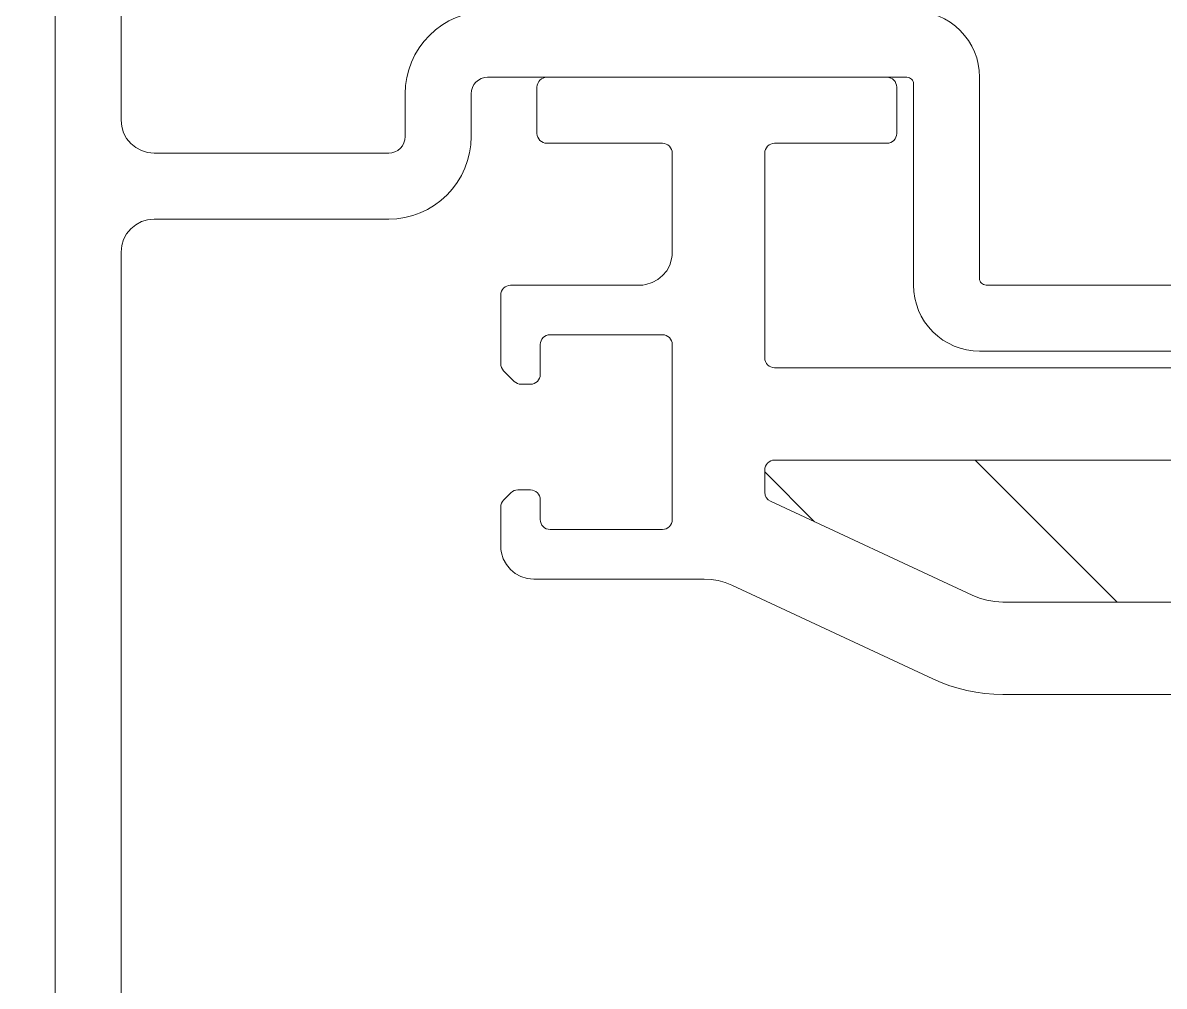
# Model space of a CAD drawing. Header units: millimetres. Extents: x 446 to 2479, y 3132 to 6007.
# Drawn here: x 820.2 to 889.4, y 4910.9 to 4969.2 of the extents above; entities that cross this region are included whole.
import ezdxf
from ezdxf.xclip import XClip

# ---------------------------------------------------------------- set-up
doc = ezdxf.new("R2010")
doc.units = ezdxf.units.MM
doc.header["$LTSCALE"] = 30
doc.header["$XCLIPFRAME"] = 0
doc.layers.add('FAKRO TEXT', color=80, linetype='Continuous', lineweight=9)
doc.layers.add('FAKRO WINDOW', color=7, linetype='Continuous', lineweight=20)

# ---------------------------------------------------------------- blocks, each defined once
blk = doc.blocks.new('A$C618D56B3')
at = {"layer": 'FAKRO WINDOW'}
h = blk.add_hatch(dxfattribs=at)
h.set_pattern_fill('ANSI31', color=256, scale=1.5, angle=270)
h.set_pattern_definition([(315, (-2342.7873, -8688.7484), (3.367596, 3.367596), [])])
h.paths.add_polyline_path([(99.609, 239.284), (100.686, 239.284), (158.274, 239.284, 0.354119), (158.567, 239.522), (163.605, 263.222), (168.726, 287.318, 0.476976), (168.433, 287.68), (142.483, 287.68), (138.783, 287.68, -0.414214), (133.983, 292.48), (133.983, 295.58), (133.983, 327.08, 0.414214), (133.683, 327.38), (133.453, 327.38, 0.224641), (133.221, 327.271, -0.704399), (126.483, 329.68), (126.483, 334.88, 0.414214), (126.183, 335.18), (99.982, 335.18), (96.785, 335.18, -0.294747), (93.96, 337.004, 0.294747), (93.686, 337.18), (62.282, 337.18, 0.414214), (61.982, 336.88), (61.982, 328.382), (39.282, 328.382, 0.414214), (38.982, 328.082), (38.982, 327.409, 0.291473), (39.155, 327.137), (45.261, 324.29, 0.109518), (46.191, 324.084), (53.382, 324.084), (89.783, 324.084, -0.414214), (96.782, 317.084), (96.782, 298.18), (98.41, 240.45, 0.405982)])
at = {"layer": 'FAKRO WINDOW', "linetype": 'Continuous'}
for p, q in [((32.382, 339.98), (42.682, 339.98)), ((32.082, 338.28), (32.082, 339.68)), ((42.982, 339.68), (42.982, 338.28)), ((35.882, 337.98), (32.382, 337.98)), ((42.682, 337.98), (39.282, 337.98)), ((36.182, 334.68), (36.182, 337.68)), ((38.982, 337.68), (38.982, 331.482)), ((31.283, 333.68), (35.182, 333.68)), ((30.983, 331.304), (30.983, 333.38)), ((35.882, 332.18), (32.482, 332.18)), ((32.182, 331.88), (32.182, 330.98)), ((36.182, 326.58), (36.182, 331.88)), ((31.394, 330.768), (31.071, 331.092)), ((39.282, 331.182), (58.882, 331.182)), ((31.882, 330.68), (31.606, 330.68)), ((39.282, 328.382), (61.982, 328.382)), ((38.982, 327.409), (38.982, 328.082)), ((31.502, 327.48), (31.882, 327.48)), ((31.071, 327.173), (31.29, 327.393)), ((32.182, 327.18), (32.182, 326.58)), ((45.261, 324.29), (39.155, 327.137)), ((30.983, 325.78), (30.983, 326.961)), ((32.482, 326.28), (35.882, 326.28)), ((37.142, 324.78), (31.983, 324.78)), ((44.078, 321.753), (37.988, 324.593)), ((53.382, 324.084), (46.191, 324.084)), ((84.515, 321.27), (46.191, 321.284))]:
    blk.add_line(p, q, dxfattribs=at)
at = {"layer": 'FAKRO WINDOW', "color": 7, "linetype": 'Continuous'}
for points in [[(19.481, 367.876), (19.481, 338.683, 0.414214), (20.481, 337.683), (27.589, 337.683, 0.414214), (28.089, 338.183), (28.089, 339.483, -0.414214), (30.589, 341.983)], [(43.489, 341.983, -0.414214), (45.489, 339.983), (45.489, 333.885, 0.414214), (45.689, 333.685), (52.489, 333.685, 0.414214)], [(52.689, 331.685), (45.489, 331.685, -0.414214), (43.489, 333.685), (43.489, 339.78, 0.414214), (43.289, 339.98), (30.586, 339.98, 0.414214), (30.089, 339.483), (30.089, 338.183, -0.414214), (27.589, 335.683), (20.481, 335.683, 0.414214), (19.481, 334.683), (19.481, 289.791, -0.414214), (18.681, 288.991), (18.281, 288.991, -0.414214), (17.481, 289.791), (17.481, 368.28)]]:
    blk.add_lwpolyline(points, format="xyb", dxfattribs=at)
at = {"layer": 'FAKRO WINDOW', "linetype": 'Continuous'}
for centre, radius, start, end in [((32.382, 339.68), 0.3, 90, 180), ((42.682, 339.68), 0.3, 0, 90), ((32.382, 338.28), 0.3, 180, 270), ((42.682, 338.28), 0.3, 270, 0), ((35.882, 337.68), 0.3, 0, 90), ((39.282, 337.68), 0.3, 90, 180), ((35.182, 334.68), 1, 270, 0), ((31.283, 333.38), 0.3, 90, 180), ((32.482, 331.88), 0.3, 90, 180), ((35.882, 331.88), 0.3, 0, 90), ((31.283, 331.304), 0.3, 180, 225), ((39.282, 331.482), 0.3, 180, 270), ((31.882, 330.98), 0.3, 270, 360), ((31.606, 330.98), 0.3, 225, 270), ((39.282, 328.082), 0.3, 90, 180), ((31.502, 327.18), 0.3, 90, 135), ((31.882, 327.18), 0.3, 0, 90), ((31.283, 326.961), 0.3, 135, 180), ((39.282, 327.409), 0.3, 180, 245), ((32.482, 326.58), 0.3, 180, 270), ((35.882, 326.58), 0.3, 270, 0), ((31.983, 325.78), 1, 180, 270), ((37.142, 322.78), 2, 65, 90), ((46.191, 326.284), 2.2, 245, 270), ((46.191, 326.284), 5, 245, 270)]:
    blk.add_arc(centre, radius, start, end, dxfattribs=at)
blk = doc.blocks.new('A$C234713B4')
at = {"layer": 'FAKRO TEXT'}
blk.add_arc((315.543, 315.575), 315.589, 92.11856, 85.9301, dxfattribs=at)
at = {"color": 3}
ref = blk.add_blockref('A$C618D56B3', (213.138, -284.781), dxfattribs=dict(at, xscale=2, yscale=2, zscale=2))
XClip(ref).set_block_clipping_path([(45.3692851623, 457.8647714649), (34.1651815415, 457.0501554797), (23.0474279709, 455.4404683392), (12.0723723522, 453.0438683904), (1.295639354, 449.872502276), (-9.2281515102, 445.9424433713), (-19.4456627085, 441.2736103201), (-29.3051090206, 435.8896660813), (-38.7565199998, 429.8178979986), (-47.7519932371, 423.0890795002), (-56.2459371443, 415.7373141306), (-64.1953020249, 407.7998627044), (-71.5597982619, 399.3169544577), (-78.3021005172, 390.3315831551), (-84.388036907, 380.8892891856), (-89.7867621938, 371.0379287503), (-94.4709141197, 360.8274313147), (-98.4167520853, 350.3095465513), (-101.6042774741, 339.537582058), (-104.0173350109, 328.5661331805), (-105.6436946416, 317.4508063073), (-106.4751135181, 306.2479370409), (-106.5073777757, 295.0143046735), (-105.7403238902, 283.8068444133), (-104.1778395062, 272.6823588208), (-101.8278437342, 261.6972299177), (-98.7022470135, 250.9071334266), (-94.8168907475, 240.3667565911), (-90.1914670143, 230.1295210055), (-84.8494187623, 220.2473118587), (-78.8178209944, 210.770214966), (-72.1272435445, 201.7462629197), (-64.8115961406, 193.2211916467), (-56.9079565413, 185.2382086057), (-48.4563826149, 177.8377738), (-39.4997093149, 171.0573947144), (-30.0833315805, 164.9314362171), (-20.2549742624, 159.4909463884), (-10.0644502395, 154.7634991611), (0.4365920463, 150.7730545671), (11.1949303596, 147.5398373019), (22.1560384162, 145.0802342199), (33.2643622376, 143.4067112813), (44.4636017147, 142.527750371), (55.6969959522, 142.4478063101), (66.9076109488, 143.1672842775), (78.0386281548, 144.6825377566), (89.0336324447, 146.9858870166), (99.8368980444, 150.0656580357), (110.3936709656, 153.9062416681), (120.6504465142, 158.488172756), (130.555240467, 163.7882287839), (140.0578525428, 169.7795475773), (149.1101208311, 176.4317634476), (157.6661658902, 183.711161094), (165.6826232776, 191.5808464818), (173.1188633327, 200.0009338323), (179.9371970996, 208.9287477748), (186.1030673451, 218.3190396373), (191.5852237047, 228.1242167798), (196.3558810683, 238.294583807), (200.3908604026, 248.7785944384), (203.6697112976, 259.5231127596), (206.1758156148, 270.4736825301), (207.8964717127, 281.5748031826), (208.8229588222, 292.7702111155), (208.9505812463, 304.0031648528), (208.2786921584, 315.2167326258), (206.8106968816, 326.3540809195), (204.5540356286, 337.3587625204), (201.5201457934, 348.1750026072), (197.7244039829, 358.7479814332), (193.1860480842, 369.0241121683), (187.9280797612, 378.9513124917), (181.9771478761, 388.4792685605), (175.3634134255, 397.5596900135), (168.1203966755, 406.1465547211), (160.284807272, 414.196342038), (151.8963581858, 421.6682533782), (142.997564436, 428.5244189936), (133.633527612, 434.7300899087), (123.8517072859, 440.253814038), (113.7016804743, 445.0675955941), (103.2348903675, 449.1470369783), (92.5043856014, 452.4714624344), (81.5645513921, 455.0240228392), (70.470833896, 456.7917810986), (62.4017312415, 457.5747034427)])

msp = doc.modelspace()

# ---------------------------------------------------------------- block references
at = {"layer": 'FAKRO WINDOW'}
msp.add_blockref('A$C234713B4', (574.048, 4570.75), dxfattribs=at)

doc.saveas('drawing.dxf')
